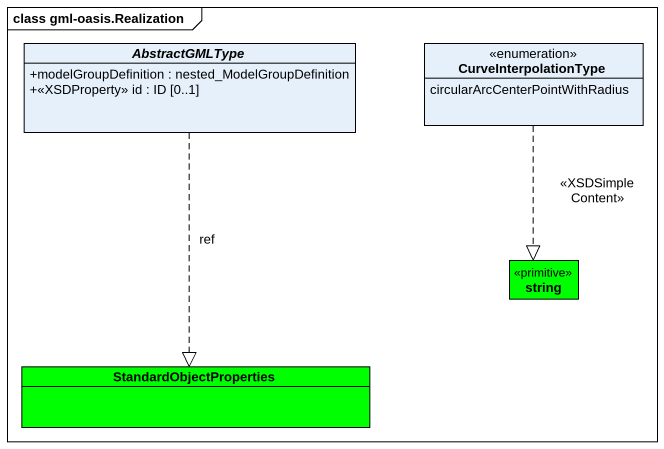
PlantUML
@startuml
mainframe class gml-oasis.Realization
hide circle
hide empty members
skinparam classAttributeIconSize 0
abstract class AbstractGMLType {
  +modelGroupDefinition : nested_ModelGroupDefinition
  +<<XSDProperty>> id : ID [0..1]
}
enum CurveInterpolationType {
  circularArcCenterPointWithRadius
}
class string <<primitive>> #00FF00
class StandardObjectProperties #00FF00
AbstractGMLType ..|> StandardObjectProperties : ref
CurveInterpolationType ..|> string : <<XSDSimpleContent>>
@enduml
